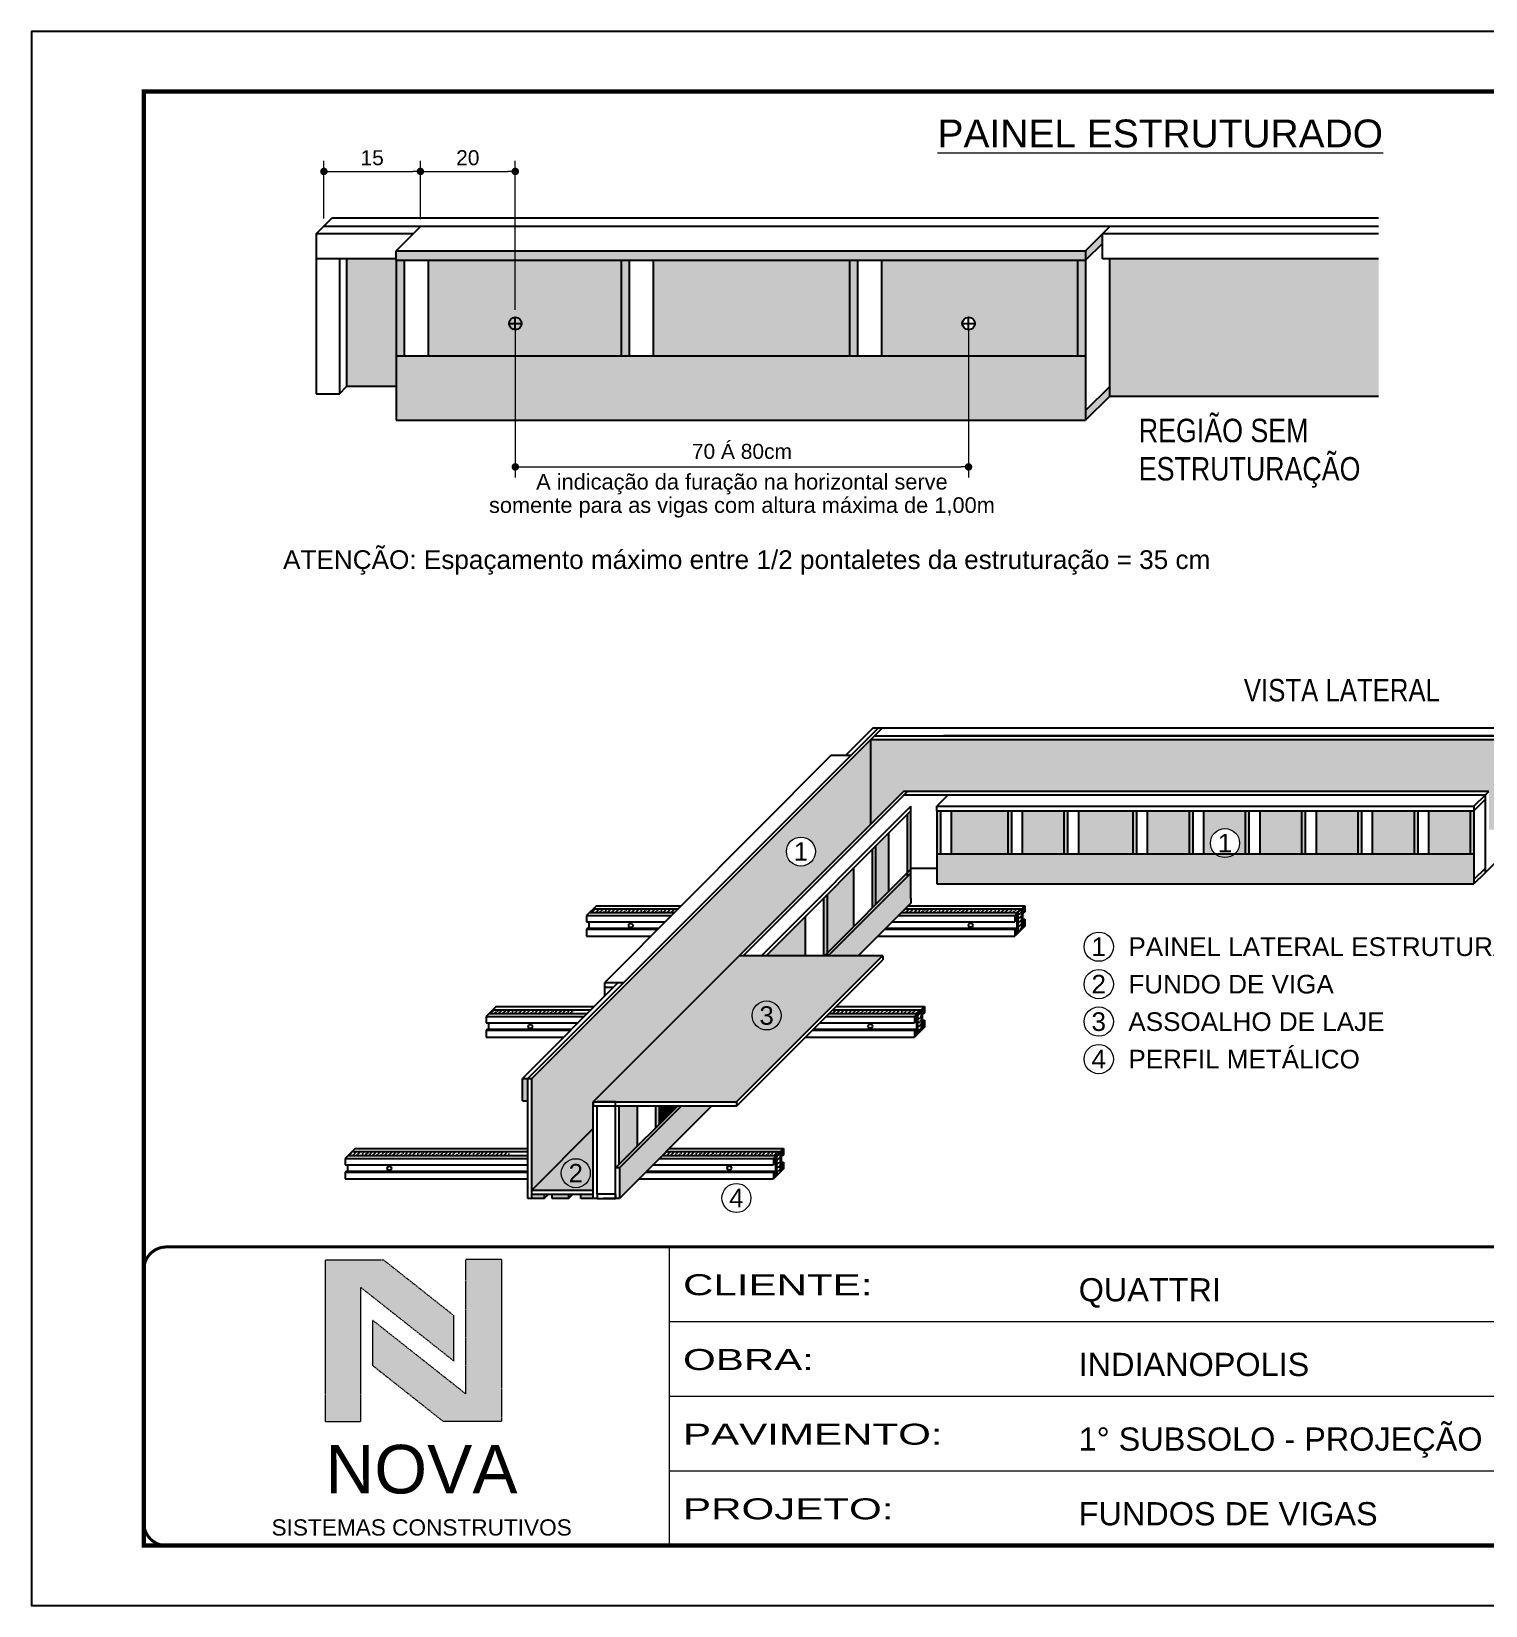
# Model space of a CAD drawing. Header units: millimetres. Extents: x 2012 to 8337, y 304 to 4842.
# Drawn here: x 6767 to 7737, y 2601 to 3651 of the extents above; entities that cross this region are included whole.
import ezdxf
from ezdxf.enums import TextEntityAlignment as Align

# ---------------------------------------------------------------- set-up
doc = ezdxf.new("R2010")
doc.units = ezdxf.units.MM
doc.linetypes.add('CONTINUO', pattern=[0])
doc.linetypes.add('DASHED', pattern=[0.75, 0.5, -0.25])
for name, color, linetype, lineweight in [('CARIMBO', 255, 'Continuous', 9), ('CARIMBO-LEGENDA', 75, 'Continuous', 15), ('Demarcação 1', 251, 'Continuous', 9), ('Folhas', 255, 'Continuous', 9), ('SARRAFO DE PRESSAO', 251, 'DASHED', 9)]:
    doc.layers.add(name, color=color, linetype=linetype, lineweight=lineweight)
doc.layers.add('COTA', color=241, linetype='Continuous')
doc.layers.add('Demarcação 2', color=7, linetype='Continuous', lineweight=9, true_color=0xe0e0e0)
doc.layers.add('Laje_Perimetro', color=7, linetype='Continuous', plot=False)
doc.styles.add('arial', font='arial.ttf')
doc.styles.add('CESAR1', font='arial.ttf', dxfattribs={"oblique": 15})
doc.styles.get("Standard").update_dxf_attribs({"font": 'arial.ttf'})
doc.styles.add('Tecnologia', font='')
doc.styles.add('texto', font='ARIALN.TTF')
doc.styles.get('Tecnologia').set_extended_font_data('Forgotten Futurist')
doc.dimstyles.new('1x', dxfattribs={"dimtxt": 10, "dimasz": 5, "dimexe": 7, "dimexo": 5, "dimgap": 4, "dimtad": 1, "dimdec": 1, "dimdsep": 46, "dimtxsty": 'Standard', "dimblk": 'DOT', "dimcen": 0.09, "dimclrd": 4, "dimclre": 4, "dimclrt": 2, "dimadec": 0, "dimazin": 2, "dimtfac": 1, "dimtdec": 1, "dimtmove": 0, "dimatfit": 3, "dimldrblk": 'DOT', "dimfxl": 1, "dimtolj": 1, "dimtzin": 0, "dimlwd": 9, "dimlwe": 9, "dimarcsym": 0})
pattern_1 = [(45, (4559.287, 51290.6488), (0.99436891, 3.64601934), [4.6875, -0.9375, 0, -0.9375])]

# ---------------------------------------------------------------- blocks, each defined once
blk = doc.blocks.new('A$C64660E27')
at = {"layer": 'COTA', "true_color": 0x1a1a1a}
h = blk.add_hatch(color=250, dxfattribs=at)
h.dxf.hatch_style = 1
h.paths.add_polyline_path([(185.4, -11.6), (142.4, -11.6), (142.4, -131.6), (168.8, -131.6), (168.8, -32.2), (237.7, -86.7), (237.7, -53)])
at = {"layer": 'COTA'}
h = blk.add_hatch(color=20, dxfattribs=at)
h.dxf.hatch_style = 1
h.paths.add_polyline_path([(273, -11.4), (246.6, -11.4), (246.6, -111.1), (177.7, -56.6), (177.7, -90.2), (230, -131.6), (273, -131.6)])
for p, q in [((142.4, -131.6), (142.4, -11.6)), ((142.4, -11.6), (185.4, -11.6)), ((185.4, -11.6), (237.7, -53)), ((273, -11.4), (246.6, -11.4)), ((246.6, -111.1), (246.6, -11.4)), ((273, -11.4), (273, -131.6)), ((168.8, -32.2), (237.7, -86.7)), ((168.8, -131.6), (168.8, -32.2)), ((246.6, -111.1), (177.7, -56.6)), ((177.7, -90.2), (177.7, -56.6)), ((237.7, -86.7), (237.7, -53)), ((230, -131.6), (177.7, -90.2)), ((142.4, -131.6), (168.8, -131.6)), ((273, -131.6), (230, -131.6))]:
    blk.add_line(p, q)
at = {"layer": 'CARIMBO-LEGENDA', "color": 7, "linetype": 'Continuous', "ltscale": 100, "style": 'arial'}
blk.add_text('NOVA', height=36, dxfattribs=at).set_placement((142.4, -184.8))
at = {"layer": 'CARIMBO-LEGENDA', "color": 7, "linetype": 'Continuous', "style": 'arial'}
blk.add_text('SISTEMAS CONSTRUTIVOS', height=12, dxfattribs=at).set_placement((102.5, -216))
blk = doc.blocks.new('9999999999')
at = {"color": 30, "linetype": 'CONTINUO'}
for p, q in [((98564.6, 34230.2), (98564.6, 34429.4)), ((98564.6, 34379.6), (99584, 34379.6)), ((98564.6, 34329.8), (99488, 34329.8)), ((99584, 34329.8), (99488, 34329.8)), ((99488, 34329.8), (99488, 34230.2)), ((98564.6, 34280), (99488, 34280))]:
    blk.add_line(p, q, dxfattribs=at)
at = {"color": 30, "linetype": 'CONTINUO', "const_width": 2}
blk.add_lwpolyline([(99584, 34230.2), (99584, 34414.4, 0.414214), (99569, 34429.4), (98229, 34429.4, 0.414214), (98214, 34414.4), (98214, 34245.2, 0.414214), (98229, 34230.2), (99584, 34230.2)], format="xyb", dxfattribs=at)
at = {"layer": 'Folhas'}
blk.add_lwpolyline([(98139, 34190.2), (99624, 34190.2), (99624, 35240.2), (98139, 35240.2)], close=True, dxfattribs=at)
at = {"layer": 'Folhas', "color": 30, "const_width": 3}
blk.add_lwpolyline([(98214, 34230.2), (99584, 34230.2), (99584, 35200.2), (98214, 35200.2)], close=True, dxfattribs=at)
at = {"xscale": 0.9, "yscale": 0.9, "zscale": 0.9}
blk.add_blockref('A$C64660E27', (98206.9, 34431.3), dxfattribs=at)
at = {"color": 7, "linetype": 'Continuous', "ltscale": 5, "style": 'arial'}
for s, height, p in [('QUATTRI', 15.48, (98837.7, 34393.1)), ('INDIANOPOLIS', 15.483, (98837.7, 34343.3)), ('1° SUBSOLO - PROJEÇÃO', 15.483, (98837.7, 34293.5)), ('FUNDOS DE VIGAS', 15.483, (98837.7, 34243.7))]:
    blk.add_text(s, height=height, dxfattribs=at).set_placement(p)
at = {"layer": 'Folhas', "color": 7, "style": 'Tecnologia', "width": 1.5}
for s, p in [('CLIENTE:', (98573.7, 34397.2)), ('OBRA:', (98573.7, 34347.3)), ('PAVIMENTO:', (98573.7, 34297.5)), ('PROJETO:', (98573.7, 34247.7))]:
    blk.add_text(s, height=14, dxfattribs=at).set_placement(p)
blk = doc.blocks.new('_Dot')
at = {"color": 0, "linetype": 'ByBlock', "lineweight": -2}
blk.add_line((-0.5, 0), (-1, 0), dxfattribs=at)
at = {"color": 0, "linetype": 'ByBlock', "const_width": 0.5}
blk.add_lwpolyline([(-0.25, 0, 1), (0.25, 0, 1)], format="xyb", close=True, dxfattribs=at)
blk = doc.blocks.new('*D324')
at = {"layer": 'COTA', "color": 4, "lineweight": 9, "transparency": 16777216}
for p, q in [((6961.9, 3526.6), (6961.9, 3565)), ((7026.3, 3526.2), (7026.3, 3565)), ((6966.9, 3558), (7021.3, 3558))]:
    blk.add_line(p, q, dxfattribs=at)
at = {"layer": 'Defpoints', "color": 0, "transparency": 16777216}
for p in [(7026.3, 3558), (6961.9, 3521.6), (7026.3, 3521.2)]:
    blk.add_point(p, dxfattribs=at)
at = {"layer": 'COTA', "color": 4, "lineweight": 9, "transparency": 16777216, "xscale": 5, "yscale": 5, "zscale": 5, "rotation": 180}
blk.add_blockref('_Dot', (6961.9, 3558), dxfattribs=at)
at = {"layer": 'COTA', "color": 4, "lineweight": 9, "transparency": 16777216, "xscale": 5, "yscale": 5, "zscale": 5}
blk.add_blockref('_Dot', (7026.3, 3558), dxfattribs=at)
at = {"layer": 'COTA', "color": 2, "transparency": 16777216, "insert": (6994.1, 3567.1), "char_height": 10, "attachment_point": 5}
blk.add_mtext('\\A1;15', dxfattribs=at)
blk = doc.blocks.new('*D325')
at = {"layer": 'COTA', "color": 4, "lineweight": 9, "transparency": 16777216}
for p, q in [((7026.3, 3526.2), (7026.3, 3565)), ((7089.6, 3465.7), (7089.6, 3565)), ((7031.3, 3558), (7084.6, 3558))]:
    blk.add_line(p, q, dxfattribs=at)
at = {"layer": 'Defpoints', "color": 0, "transparency": 16777216}
for p in [(7089.6, 3558), (7026.3, 3521.2), (7089.6, 3460.7)]:
    blk.add_point(p, dxfattribs=at)
at = {"layer": 'COTA', "color": 4, "lineweight": 9, "transparency": 16777216, "xscale": 5, "yscale": 5, "zscale": 5, "rotation": 180}
blk.add_blockref('_Dot', (7026.3, 3558), dxfattribs=at)
at = {"layer": 'COTA', "color": 4, "lineweight": 9, "transparency": 16777216, "xscale": 5, "yscale": 5, "zscale": 5}
blk.add_blockref('_Dot', (7089.6, 3558), dxfattribs=at)
at = {"layer": 'COTA', "color": 2, "transparency": 16777216, "insert": (7057.9, 3567.1), "char_height": 10, "attachment_point": 5}
blk.add_mtext('\\A1;20', dxfattribs=at)
blk = doc.blocks.new('*D326')
at = {"layer": 'COTA', "color": 4, "lineweight": 9, "transparency": 16777216}
for p, q in [((7089.6, 3455.7), (7089.6, 3353.9)), ((7392, 3455.7), (7392, 3353.9)), ((7094.6, 3360.9), (7387, 3360.9))]:
    blk.add_line(p, q, dxfattribs=at)
at = {"layer": 'Defpoints', "color": 0, "transparency": 16777216}
for p in [(7089.6, 3460.7), (7392, 3460.7), (7392, 3360.9)]:
    blk.add_point(p, dxfattribs=at)
at = {"layer": 'COTA', "color": 4, "lineweight": 9, "transparency": 16777216, "xscale": 5, "yscale": 5, "zscale": 5, "rotation": 180}
blk.add_blockref('_Dot', (7089.6, 3360.9), dxfattribs=at)
at = {"layer": 'COTA', "color": 4, "lineweight": 9, "transparency": 16777216, "xscale": 5, "yscale": 5, "zscale": 5}
blk.add_blockref('_Dot', (7392, 3360.9), dxfattribs=at)
at = {"layer": 'COTA', "color": 2, "transparency": 16777216, "insert": (7240.8, 3371.2), "char_height": 10, "attachment_point": 5}
blk.add_mtext('\\A1;70 Á 80cm', dxfattribs=at)

msp = doc.modelspace()

# ---------------------------------------------------------------- hatches: boundary and pattern name
for points in [[(7481.48, 3509.98), (7481.48, 3516.35), (7470.13, 3505.1), (7470.13, 3498.72)], [(7312.53, 3435.01), (7317.85, 3435.01), (7317.85, 3498.72), (7312.53, 3498.72)], [(7097.99, 2952.84), (7094.33, 2952.84), (7094.33, 2937.98), (7097.99, 2937.98)]]:
    msp.add_hatch(color=256).paths.add_polyline_path(points)
at = {"linetype": 'ByBlock', "ltscale": 2}
for points in [[(7009.96, 3435.01), (7015.29, 3435.01), (7015.29, 3498.61), (7009.96, 3498.61)], [(7470.13, 3505.1), (7010.07, 3505.1), (7010.07, 3498.72), (7470.13, 3498.72)], [(7160.14, 3435.01), (7165.47, 3435.01), (7165.47, 3498.61), (7160.14, 3498.61)], [(7351.09, 3087.52), (7353.44, 3089.87), (7353.44, 3131.31), (7351.09, 3128.96)], [(7370.74, 3102.75), (7373.18, 3102.75), (7373.18, 3131.47), (7370.74, 3131.47)], [(7418.02, 3102.75), (7420.46, 3102.75), (7420.46, 3131.47), (7418.02, 3131.47)], [(7455.55, 3102.75), (7457.99, 3102.75), (7457.99, 3131.47), (7455.55, 3131.47)], [(7501.48, 3102.75), (7503.92, 3102.75), (7503.92, 3131.47), (7501.48, 3131.47)], [(7539.02, 3102.75), (7541.46, 3102.75), (7541.46, 3131.47), (7539.02, 3131.47)], [(7576.55, 3102.75), (7578.99, 3102.75), (7578.99, 3131.47), (7576.55, 3131.47)], [(7614.08, 3102.75), (7616.52, 3102.75), (7616.52, 3131.47), (7614.08, 3131.47)], [(7651.62, 3102.75), (7654.06, 3102.75), (7654.06, 3131.47), (7651.62, 3131.47)], [(7689.15, 3102.75), (7691.59, 3102.75), (7691.59, 3131.47), (7689.15, 3131.47)], [(7726.68, 3102.75), (7729.12, 3102.75), (7729.12, 3131.47), (7726.69, 3131.47)], [(7327.75, 3066.66), (7330.11, 3069.01), (7330.11, 3108.3), (7327.75, 3105.95)], [(7351.2, 3087.62), (7351.2, 3090.1), (7297.8, 3036.71), (7297.8, 3034.82), (7298.39, 3034.82)], [(7297.7, 3075.56), (7295.34, 3073.21), (7295.34, 3034.71), (7297.7, 3034.71)], [(7200.53, 2934.69), (7197.96, 2934.69), (7156.51, 2893.23), (7159.07, 2893.23)], [(7183.32, 2920.05), (7185.67, 2922.4), (7185.67, 2934.58), (7183.32, 2934.58)]]:
    msp.add_hatch(color=256, dxfattribs=at).paths.add_polyline_path(points)
h = msp.add_hatch(color=256)
h.paths.add_polyline_path([(7470.13, 3398.47), (7470.13, 3392.09), (7486.35, 3408.18), (7486.35, 3414.56)])
h.paths.add_polyline_path([(7464.8, 3435.01), (7470.13, 3435.01), (7470.13, 3498.72), (7464.8, 3498.72)])
at = {"linetype": 'Continuous', "ltscale": 1.5}
h = msp.add_hatch(dxfattribs=at)
h.set_pattern_fill('ANSI36', color=256, scale=15, style=0)
h.set_pattern_definition(pattern_1)
h.paths.add_polyline_path([(7141.76, 3066.14), (7139.25, 3063.63), (7195.82, 3063.63), (7198.31, 3066.14)])
h = msp.add_hatch(dxfattribs=at)
h.set_pattern_fill('ANSI36', color=256, scale=15, style=0)
h.set_pattern_definition(pattern_1)
h.paths.add_polyline_path([(7427.44, 3066.14), (7349.71, 3066.14), (7347.21, 3063.63), (7424.94, 3063.63)])
h.paths.add_polyline_path([(7427.44, 3066.14), (7424.94, 3063.63), (7424.94, 3050.02), (7427.44, 3052.53)])
h = msp.add_hatch(dxfattribs=at)
h.set_pattern_fill('ANSI36', color=256, scale=15, style=0)
h.set_pattern_definition(pattern_1)
h.paths.add_polyline_path([(7074.78, 2998.77), (7072.27, 2996.26), (7128.84, 2996.26), (7131.33, 2998.77)])
h = msp.add_hatch(dxfattribs=at)
h.set_pattern_fill('ANSI36', color=256, scale=15, style=0)
h.set_pattern_definition(pattern_1)
h.paths.add_polyline_path([(7360.46, 2998.77), (7357.96, 2996.26), (7357.96, 2982.65), (7360.46, 2985.16)])
h.paths.add_polyline_path([(7301.46, 2998.77), (7298.95, 2996.26), (7357.96, 2996.26), (7360.46, 2998.77)])
h = msp.add_hatch(dxfattribs=at)
h.set_pattern_fill('ANSI36', color=256, scale=15, style=0)
h.set_pattern_definition(pattern_1)
h.paths.add_polyline_path([(6980.7, 2904.15), (6978.2, 2901.64), (7085.67, 2901.64), (7085.67, 2904.15)])
h = msp.add_hatch(dxfattribs=at)
h.set_pattern_fill('ANSI36', color=256, scale=15, style=0)
h.set_pattern_definition(pattern_1)
h.paths.add_polyline_path([(7266.39, 2904.15), (7263.89, 2901.64), (7263.89, 2888.03), (7266.39, 2890.53)])
h.paths.add_polyline_path([(7190.29, 2904.15), (7187.78, 2901.64), (7263.89, 2901.64), (7266.39, 2904.15)])
at = {"linetype": 'ByBlock', "ltscale": 2}
h = msp.add_hatch(color=256, dxfattribs=at)
h.paths.add_polyline_path([(7108.77, 2875.85), (7100.55, 2875.85), (7100.55, 2872.93), (7108.77, 2872.93)])
h.paths.add_polyline_path([(7125.07, 2875.85), (7114.29, 2875.85), (7114.29, 2872.93), (7125.07, 2872.93)])
h.paths.add_polyline_path([(7141.62, 2875.85), (7133.4, 2875.85), (7133.4, 2872.93), (7141.62, 2872.93)])
at = {"layer": 'Demarcação 1'}
h = msp.add_hatch(color=256, dxfattribs=at)
h.paths.add_polyline_path([(7120.28, 2889.75, 1), (7139.64, 2889.75, 1)], flags=17)
h.paths.add_polyline_path([(7141.62, 2937.45), (7326.67, 3122.5), (7326.67, 3178.96), (7326.66, 3178.96), (7100.55, 2952.85), (7100.55, 2878.42), (7141.62, 2919.49)])
h.paths.add_polyline_path([(7270.48, 3104.29, -1), (7289.83, 3104.29, -1)], flags=16)
h.paths.add_polyline_path([(7122.08, 2880.5), (7137.84, 2880.5), (7137.84, 2899.05), (7122.08, 2899.05)], flags=24)
h.paths.add_polyline_path([(7272.28, 3095.03), (7288.04, 3095.03), (7288.04, 3113.59), (7272.28, 3113.59)], flags=24)
msp.add_hatch(color=256, dxfattribs=at).paths.add_polyline_path([(7326.67, 3122.5), (7348.6, 3144.43), (7739.17, 3144.43), (7739.17, 3118.81), (7758.38, 3118.81), (7758.38, 3178.96), (7326.67, 3178.96)])
h = msp.add_hatch(color=256, dxfattribs=at)
h.paths.add_polyline_path([(7100.55, 2878.42), (7141.62, 2878.42), (7141.62, 2919.49)])
h.paths.add_polyline_path([(7120.28, 2889.75, -1), (7139.64, 2889.75, -1)], flags=16)
h.paths.add_polyline_path([(7122.08, 2880.5), (7137.84, 2880.5), (7137.84, 2899.05), (7122.08, 2899.05)], flags=24)
at = {"layer": 'Demarcação 2'}
for points in [[(7010.07, 3498.73), (7010.07, 3498.73), (7010.07, 3498.73), (7010.07, 3499.78), (6977.08, 3499.78), (6977.08, 3414.56), (7010.07, 3414.56)], [(7031.62, 3435.01), (7160.25, 3435.01), (7160.25, 3498.72), (7031.62, 3498.72)], [(7181.8, 3435.01), (7312.53, 3435.01), (7312.53, 3498.72), (7181.8, 3498.72)], [(7486.35, 3499.78), (7486.35, 3408.18), (7665.63, 3408.18), (7665.63, 3499.78)], [(7470.13, 3435.01), (7010.07, 3435.01), (7010.07, 3398.47), (7010.07, 3392.09), (7470.13, 3392.09)], [(7380.72, 3102.75), (7418.13, 3102.75), (7418.13, 3131.58), (7380.72, 3131.58)], [(7427.99, 3102.75), (7455.66, 3102.75), (7455.66, 3131.58), (7427.99, 3131.58)], [(7465.53, 3102.75), (7501.59, 3102.75), (7501.59, 3131.58), (7465.53, 3131.58)], [(7511.46, 3102.75), (7539.12, 3102.75), (7539.12, 3131.58), (7511.46, 3131.58)], [(7586.52, 3102.75), (7614.19, 3102.75), (7614.19, 3131.58), (7586.52, 3131.58)], [(7624.06, 3102.75), (7651.72, 3102.75), (7651.72, 3131.58), (7624.06, 3131.58)], [(7661.59, 3102.75), (7689.26, 3102.75), (7689.26, 3131.58), (7661.59, 3131.58)], [(7699.13, 3102.75), (7726.79, 3102.75), (7726.79, 3131.58), (7699.13, 3131.58)], [(7330.21, 3069.12), (7338.88, 3077.78), (7338.88, 3116.74), (7330.21, 3108.08)], [(7729.23, 3102.75), (7569.56, 3102.75, -0.3830345), (7556.63, 3102.75), (7370.85, 3102.75), (7370.85, 3082.75), (7729.23, 3082.75)], [(7297.8, 3036.71), (7315.54, 3054.44), (7315.54, 3093.4), (7297.8, 3075.67)], [(7353.55, 3072.9), (7353.55, 3089.98), (7298.39, 3034.82), (7318.39, 3034.82), (7353.55, 3069.97)], [(7256.95, 3034.82), (7283.13, 3034.82), (7283.13, 3061)], [(7158.86, 2895.58), (7171.11, 2907.83), (7171.11, 2934.69), (7158.86, 2934.69)], [(7220.83, 2934.69), (7215.34, 2934.69), (7200.53, 2934.69), (7159.07, 2893.23), (7159.07, 2872.93)], [(7185.78, 2922.5), (7197.96, 2934.69), (7185.78, 2934.69)]]:
    msp.add_hatch(color=256, dxfattribs=at).paths.add_polyline_path(points)
h = msp.add_hatch(color=256, dxfattribs=at)
h.paths.add_polyline_path([(7387.85, 3456.54, -1), (7396.22, 3456.54, -1)], flags=16)
h.paths.add_polyline_path([(7334.08, 3435.01), (7464.8, 3435.01), (7464.8, 3498.72), (7334.08, 3498.72)])
h = msp.add_hatch(color=256, dxfattribs=at)
h.paths.add_polyline_path([(7572.77, 3109.95, -1), (7553.42, 3109.95, -1)], flags=16)
h.paths.add_polyline_path([(7555.22, 3100.7), (7570.98, 3100.7), (7570.98, 3119.26), (7555.22, 3119.26)], flags=24)
h.paths.add_polyline_path([(7548.99, 3102.75), (7576.66, 3102.75), (7576.66, 3131.58), (7548.99, 3131.58)])
h = msp.add_hatch(color=256, dxfattribs=at)
h.paths.add_polyline_path([(7141.62, 2937.45), (7144.19, 2937.45), (7156.51, 2937.45), (7237.26, 2937.45), (7334.62, 3034.82), (7238.99, 3034.82)])
h.paths.add_polyline_path([(7249.36, 2985.44), (7265.23, 2985.44), (7265.23, 3004.32), (7249.36, 3004.32)], flags=24)

# ---------------------------------------------------------------- linework, layer by layer
at = {"linetype": 'ByBlock', "ltscale": 2}
for p, q in [((6956.64, 3516.36), (6967.08, 3526.8)), ((7026.29, 3521.19), (7010.07, 3505.1)), ((7486.35, 3521.19), (7470.13, 3505.1)), ((6956.64, 3516.36), (6956.64, 3499.78)), ((7481.48, 3509.98), (7470.13, 3498.72)), ((7481.48, 3499.78), (7481.48, 3516.36)), ((6956.64, 3499.78), (6956.64, 3409.73)), ((6972.24, 3499.78), (6972.24, 3409.73)), ((6977.08, 3499.78), (6977.08, 3414.56)), ((7010.07, 3505.1), (7470.13, 3505.1)), ((7010.07, 3498.73), (7010.07, 3505.1)), ((7010.07, 3498.73), (7010.07, 3392.09)), ((7010.07, 3498.73), (7010.07, 3398.47)), ((7010.07, 3498.72), (7470.13, 3498.72)), ((7015.4, 3498.73), (7015.4, 3435.01)), ((7031.62, 3435.01), (7031.62, 3498.73)), ((7160.25, 3498.72), (7160.25, 3435.01)), ((7165.58, 3498.72), (7165.58, 3435.01)), ((7181.8, 3435.01), (7181.8, 3498.72)), ((7312.53, 3498.72), (7312.53, 3435.01)), ((7317.85, 3498.72), (7317.85, 3435.01)), ((7334.08, 3435.01), (7334.08, 3498.72)), ((7464.8, 3498.72), (7464.8, 3435.01)), ((7470.13, 3505.1), (7470.13, 3392.09)), ((7486.35, 3408.18), (7486.35, 3499.78)), ((6972.24, 3409.73), (6977.08, 3414.56)), ((7010.07, 3414.56), (6977.08, 3414.56)), ((7010.07, 3414.56), (6977.08, 3414.56)), ((7486.35, 3414.56), (7470.13, 3398.47)), ((7486.35, 3408.18), (7470.13, 3392.09)), ((7241.55, 3034.82), (7351.17, 3144.43)), ((7378.28, 3141.86), (7370.85, 3134.5)), ((7736.66, 3141.86), (7729.23, 3134.5)), ((7736.66, 3141.86), (7739.17, 3144.43)), ((7736.66, 3141.86), (7736.66, 3090.12)), ((7351.2, 3087.62), (7351.2, 3129.06)), ((7353.55, 3072.9), (7353.55, 3131.42)), ((7370.85, 3134.5), (7729.23, 3134.5)), ((7370.85, 3131.58), (7370.85, 3134.5)), ((7370.85, 3131.58), (7729.23, 3131.58)), ((7370.85, 3131.58), (7370.85, 3082.75)), ((7370.85, 3131.58), (7370.85, 3102.75)), ((7373.29, 3131.58), (7373.29, 3102.75)), ((7380.72, 3102.75), (7380.72, 3131.58)), ((7418.13, 3131.58), (7418.13, 3102.75)), ((7420.56, 3131.58), (7420.56, 3102.75)), ((7427.99, 3102.75), (7427.99, 3131.58)), ((7455.66, 3131.58), (7455.66, 3102.75)), ((7458.1, 3131.58), (7458.1, 3102.75)), ((7465.53, 3102.75), (7465.53, 3131.58)), ((7501.59, 3131.58), (7501.59, 3102.75)), ((7504.03, 3131.58), (7504.03, 3102.75)), ((7511.46, 3102.75), (7511.46, 3131.58)), ((7539.12, 3131.58), (7539.12, 3102.75)), ((7541.56, 3131.58), (7541.56, 3102.75)), ((7548.99, 3102.75), (7548.99, 3131.58)), ((7576.66, 3131.58), (7576.66, 3102.75)), ((7579.1, 3131.58), (7579.1, 3102.75)), ((7586.52, 3102.75), (7586.52, 3131.58)), ((7614.19, 3131.58), (7614.19, 3102.75)), ((7616.63, 3131.58), (7616.63, 3102.75)), ((7624.06, 3102.75), (7624.06, 3131.58)), ((7651.72, 3131.58), (7651.72, 3102.75)), ((7654.16, 3131.58), (7654.16, 3102.75)), ((7661.59, 3102.75), (7661.59, 3131.58)), ((7689.26, 3131.58), (7689.26, 3102.75)), ((7691.7, 3131.58), (7691.7, 3102.75)), ((7699.13, 3102.75), (7699.13, 3131.58)), ((7726.79, 3131.58), (7726.79, 3102.75)), ((7736.66, 3138.94), (7729.23, 3131.58)), ((7729.23, 3134.5), (7729.23, 3131.58)), ((7729.23, 3131.58), (7729.23, 3082.75)), ((7330.21, 3069.12), (7330.21, 3108.41)), ((7338.88, 3077.78), (7338.88, 3116.74)), ((7327.86, 3066.76), (7327.86, 3106.06)), ((7353.55, 3092.45), (7295.91, 3034.82)), ((7315.54, 3054.44), (7315.54, 3093.74)), ((7370.85, 3093.04), (7353.55, 3093.04)), ((7736.66, 3093.04), (7729.23, 3085.67)), ((7736.66, 3090.12), (7729.23, 3082.75)), ((7743.21, 3096.62), (7732.83, 3086.33)), ((7739.17, 3092.61), (7736.66, 3090.12)), ((7141.76, 3066.14), (7198.31, 3066.14)), ((7143.82, 3068.21), (7200.36, 3068.21)), ((7295.45, 3034.82), (7295.45, 3073.32)), ((7297.8, 3034.82), (7297.8, 3075.67)), ((7349.71, 3066.14), (7427.44, 3066.14)), ((7351.78, 3068.21), (7429.51, 3068.21)), ((7353.55, 3072.9), (7353.55, 3069.97)), ((7427.44, 3066.14), (7427.44, 3052.53)), ((7428.89, 3066.67), (7428.89, 3063.39)), ((7137.18, 3061.56), (7137.18, 3057.37)), ((7137.18, 3061.56), (7180.43, 3061.56)), ((7137.18, 3061.56), (7193.76, 3061.56)), ((7137.18, 3057.37), (7189.59, 3057.37)), ((7138.63, 3057.37), (7138.63, 3053.14)), ((7139.25, 3063.63), (7195.82, 3063.63)), ((7340.95, 3057.37), (7422.87, 3057.37)), ((7345.14, 3061.56), (7422.87, 3061.56)), ((7347.21, 3063.63), (7424.94, 3063.63)), ((7422.87, 3061.56), (7422.87, 3057.37)), ((7423.51, 3061.29), (7423.51, 3058.01)), ((7424.31, 3062.09), (7424.31, 3050.17)), ((7424.94, 3063.63), (7424.94, 3050.02)), ((7428.07, 3065.85), (7428.07, 3053.92)), ((7428.07, 3063.39), (7428.89, 3063.39)), ((7428.07, 3059.14), (7429.51, 3059.14)), ((7428.07, 3058.52), (7428.89, 3058.52)), ((7428.89, 3058.52), (7428.89, 3054.74)), ((7137.18, 3052.5), (7184.75, 3052.5)), ((7137.18, 3047.95), (7166.89, 3047.95)), ((7137.18, 3047.95), (7180.23, 3047.95)), ((7137.82, 3053.14), (7185.38, 3053.14)), ((7331.53, 3047.95), (7422.87, 3047.95)), ((7336.08, 3052.5), (7422.87, 3052.5)), ((7336.71, 3053.14), (7423.51, 3053.14)), ((7423.51, 3050.17), (7424.31, 3050.17)), ((7428.07, 3054.74), (7428.89, 3054.74)), ((7334.74, 3034.82), (7334.74, 3032.05)), ((7149.32, 3007.85), (7149.32, 3016.87)), ((7149.32, 3013.95), (7155.42, 3013.95)), ((7070.2, 2994.19), (7113.45, 2994.19)), ((7070.2, 2994.19), (7135.67, 2994.19)), ((7070.2, 2994.19), (7070.2, 2990)), ((7072.27, 2996.26), (7137.74, 2996.26)), ((7074.78, 2998.77), (7140.24, 2998.77)), ((7076.84, 3000.84), (7142.31, 3000.84)), ((7296.87, 2994.19), (7355.89, 2994.19)), ((7298.94, 2996.26), (7357.96, 2996.26)), ((7301.44, 2998.77), (7360.46, 2998.77)), ((7303.51, 3000.84), (7362.53, 3000.84)), ((7355.89, 2994.19), (7355.89, 2990)), ((7356.53, 2993.92), (7356.53, 2990.64)), ((7357.33, 2994.72), (7357.33, 2982.8)), ((7357.96, 2996.26), (7357.96, 2982.65)), ((7360.46, 2998.77), (7360.46, 2985.16)), ((7361.09, 2998.48), (7361.09, 2986.55)), ((7361.09, 2996.02), (7361.91, 2996.02)), ((7361.91, 2999.3), (7361.91, 2996.02)), ((7070.2, 2990), (7131.48, 2990)), ((7070.2, 2985.13), (7126.61, 2985.13)), ((7070.84, 2985.77), (7127.24, 2985.77)), ((7071.65, 2990), (7071.65, 2985.77)), ((7287.81, 2985.13), (7355.89, 2985.13)), ((7288.44, 2985.77), (7356.53, 2985.77)), ((7292.68, 2990), (7355.89, 2990)), ((7356.53, 2982.8), (7357.33, 2982.8)), ((7361.09, 2991.77), (7362.53, 2991.77)), ((7361.09, 2991.15), (7361.91, 2991.15)), ((7361.09, 2987.37), (7361.91, 2987.37)), ((7361.91, 2991.15), (7361.91, 2987.37)), ((7070.2, 2980.58), (7099.91, 2980.58)), ((7070.2, 2980.58), (7122.06, 2980.58)), ((7283.26, 2980.58), (7355.89, 2980.58)), ((7094.33, 2937.98), (7094.33, 2952.84)), ((7097.99, 2952.85), (7100.55, 2952.85)), ((7094.33, 2937.98), (7097.99, 2937.98)), ((7141.62, 2937.45), (7144.19, 2937.45)), ((7147.4, 2934.69), (7215.34, 2934.69)), ((7156.51, 2875.85), (7156.51, 2934.69)), ((7158.86, 2895.58), (7158.86, 2934.55)), ((7171.11, 2907.83), (7171.11, 2934.69)), ((7183.43, 2920.15), (7183.43, 2934.69)), ((7185.78, 2922.5), (7185.78, 2934.69)), ((7237.26, 2937.45), (7237.26, 2934.69)), ((6976.13, 2899.57), (7072.33, 2899.57)), ((6976.13, 2899.57), (7097.99, 2899.57)), ((6976.13, 2899.57), (6976.13, 2895.38)), ((6978.2, 2901.64), (7097.99, 2901.64)), ((6980.7, 2904.15), (7097.99, 2904.15)), ((6982.77, 2906.21), (7097.99, 2906.21)), ((7185.71, 2899.57), (7261.82, 2899.57)), ((7187.78, 2901.64), (7263.89, 2901.64)), ((7190.29, 2904.15), (7266.39, 2904.15)), ((7192.36, 2906.21), (7268.46, 2906.21)), ((7261.82, 2899.57), (7261.82, 2895.38)), ((7262.45, 2899.29), (7262.45, 2896.02)), ((7263.26, 2900.1), (7263.26, 2888.18)), ((7263.89, 2901.64), (7263.89, 2888.03)), ((7266.39, 2904.15), (7266.39, 2890.53)), ((7267.02, 2903.86), (7267.02, 2891.93)), ((7267.02, 2901.4), (7267.83, 2901.4)), ((7267.83, 2904.67), (7267.83, 2901.4)), ((6976.13, 2895.38), (7097.99, 2895.38)), ((6976.13, 2890.51), (7097.99, 2890.51)), ((6976.77, 2891.15), (7097.99, 2891.15)), ((6977.57, 2895.38), (6977.57, 2891.15)), ((7176.65, 2890.51), (7261.82, 2890.51)), ((7177.29, 2891.15), (7262.45, 2891.15)), ((7181.52, 2895.38), (7261.82, 2895.38)), ((7262.45, 2888.18), (7263.26, 2888.18)), ((7267.02, 2897.15), (7268.46, 2897.15)), ((7267.02, 2896.53), (7267.83, 2896.53)), ((7267.02, 2892.75), (7267.83, 2892.75)), ((7267.83, 2896.53), (7267.83, 2892.75)), ((6976.13, 2885.96), (7072.33, 2885.96)), ((6976.13, 2885.96), (7097.99, 2885.96)), ((7172.1, 2885.96), (7261.82, 2885.96)), ((7156.51, 2875.85), (7156.51, 2872.93))]:
    msp.add_line(p, q, dxfattribs=at)
for p, q in [((7665.63, 3521.19), (6961.48, 3521.19)), ((7665.63, 3526.8), (6967.08, 3526.8)), ((7021.42, 3516.36), (6956.64, 3516.36)), ((7665.63, 3516.36), (7481.48, 3516.36)), ((7010.07, 3499.78), (6956.64, 3499.78)), ((7665.63, 3499.78), (7481.48, 3499.78)), ((7009.95, 3435.01), (7470.13, 3435.01)), ((6956.64, 3409.73), (6972.24, 3409.73)), ((7010.07, 3392.09), (7470.13, 3392.09)), ((7331.71, 3186.58), (7097.99, 2952.85)), ((7334.28, 3186.58), (7100.55, 2952.85)), ((7328.05, 3186.58), (7309.96, 3168.49)), ((7765.99, 3186.58), (7328.05, 3186.58)), ((7329.23, 3181.53), (7760.95, 3181.53)), ((7760.95, 3181.53), (7375.33, 3181.53)), ((7326.66, 3178.96), (7758.38, 3178.96)), ((7326.67, 3178.96), (7326.67, 3122.5)), ((7300.06, 3168.49), (7149.32, 3016.87)), ((7313.62, 3168.49), (7300.06, 3168.49)), ((7348.6, 3144.43), (7141.62, 2937.45)), ((7739.17, 3144.43), (7348.6, 3144.43)), ((7736.66, 3141.86), (7348.6, 3141.86)), ((7253.87, 3034.82), (7353.55, 3134.5)), ((7256.95, 3034.82), (7353.55, 3131.42)), ((7353.55, 3082.75), (7353.55, 3134.5)), ((7370.85, 3102.75), (7729.23, 3102.75)), ((7353.55, 3089.97), (7298.39, 3034.82)), ((7370.85, 3082.75), (7729.23, 3082.75)), ((7143.82, 3068.21), (7137.18, 3061.56)), ((7353.55, 3069.97), (7318.39, 3034.82)), ((7429.51, 3068.21), (7422.87, 3061.56)), ((7428.89, 3066.67), (7428.07, 3065.85)), ((7283.13, 3034.82), (7283.13, 3061)), ((7423.51, 3058.01), (7422.87, 3057.37)), ((7424.31, 3062.09), (7423.51, 3061.29)), ((7429.51, 3064.02), (7428.89, 3063.39)), ((7429.51, 3059.14), (7428.89, 3058.52)), ((7429.51, 3054.59), (7422.87, 3047.95)), ((7424.31, 3050.17), (7423.51, 3049.36)), ((7428.89, 3054.74), (7428.07, 3053.92)), ((7237.26, 2937.45), (7334.62, 3034.82)), ((7334.74, 3034.82), (7238.99, 3034.82)), ((7237.38, 2934.69), (7334.74, 3032.05)), ((7158.34, 3016.87), (7094.33, 2952.85)), ((7149.32, 3016.87), (7162, 3016.87)), ((7076.84, 3000.84), (7070.2, 2994.19)), ((7362.53, 3000.84), (7355.89, 2994.19)), ((7357.33, 2994.72), (7356.53, 2993.92)), ((7361.91, 2999.3), (7361.09, 2998.48)), ((7362.53, 2996.65), (7361.91, 2996.02)), ((7356.53, 2990.64), (7355.89, 2990)), ((7362.53, 2987.22), (7355.89, 2980.58)), ((7357.33, 2982.8), (7356.53, 2981.99)), ((7361.91, 2987.37), (7361.09, 2986.55)), ((7362.53, 2991.77), (7361.91, 2991.15)), ((7094.33, 2952.84), (7097.99, 2952.84)), ((7097.99, 2875.85), (7097.99, 2952.85)), ((7100.55, 2872.93), (7100.55, 2952.85)), ((7141.62, 2872.93), (7141.62, 2937.45)), ((7141.62, 2937.45), (7237.26, 2937.45)), ((7141.62, 2937.45), (7141.62, 2934.69)), ((7141.62, 2934.69), (7148.53, 2934.69)), ((7156.51, 2937.45), (7144.19, 2937.45)), ((7144.19, 2875.85), (7144.19, 2934.69)), ((7144.19, 2934.69), (7144.19, 2934.37)), ((7156.51, 2872.93), (7156.51, 2937.45)), ((7197.96, 2934.69), (7156.51, 2893.23)), ((7220.83, 2934.69), (7159.07, 2872.93)), ((7200.53, 2934.69), (7159.07, 2893.23)), ((7215.34, 2934.69), (7237.38, 2934.69)), ((7141.62, 2919.49), (7100.55, 2878.42)), ((6982.77, 2906.21), (6976.13, 2899.57)), ((7268.46, 2906.21), (7261.82, 2899.57)), ((7263.26, 2900.1), (7262.45, 2899.29)), ((7267.83, 2904.67), (7267.02, 2903.86)), ((7268.46, 2902.02), (7267.83, 2901.4)), ((7159.07, 2893.23), (7156.51, 2893.23)), ((7159.07, 2893.23), (7159.07, 2872.93)), ((7262.45, 2896.02), (7261.82, 2895.38)), ((7268.46, 2892.6), (7261.82, 2885.96)), ((7263.26, 2888.18), (7262.45, 2887.37)), ((7267.83, 2892.75), (7267.02, 2891.93)), ((7268.46, 2897.15), (7267.83, 2896.53)), ((7100.55, 2878.42), (7141.62, 2878.42)), ((7097.99, 2872.93), (7097.99, 2875.85)), ((7108.77, 2872.93), (7097.99, 2872.93)), ((7100.55, 2875.85), (7141.62, 2875.85)), ((7100.55, 2875.85), (7108.77, 2875.85)), ((7108.77, 2875.85), (7108.77, 2872.93)), ((7108.77, 2872.93), (7111.69, 2875.85)), ((7114.29, 2875.85), (7125.07, 2875.85)), ((7114.29, 2872.93), (7114.29, 2875.85)), ((7125.07, 2872.93), (7114.29, 2872.93)), ((7125.07, 2872.93), (7127.99, 2875.85)), ((7125.07, 2875.85), (7125.07, 2872.93)), ((7133.4, 2875.85), (7141.62, 2875.85)), ((7133.4, 2872.93), (7133.4, 2875.85)), ((7144.19, 2872.93), (7133.4, 2872.93)), ((7144.19, 2875.85), (7144.19, 2872.93)), ((7156.51, 2875.85), (7144.19, 2875.85)), ((7144.19, 2872.93), (7156.51, 2872.93)), ((7159.07, 2872.93), (7148.29, 2872.93))]:
    msp.add_line(p, q)
at = {"linetype": 'Continuous', "ltscale": 1.5}
for p, q in [((7085.39, 3456.54), (7093.76, 3456.54)), ((7089.58, 3452.36), (7089.58, 3460.73)), ((7387.85, 3456.54), (7396.22, 3456.54)), ((7392.03, 3452.36), (7392.03, 3460.73)), ((7486.35, 3408.18), (7665.63, 3408.18))]:
    msp.add_line(p, q, dxfattribs=at)
at = {"ltscale": 2}
for p, q in [((7429.51, 3068.21), (7429.51, 3064.02)), ((7429.51, 3059.14), (7429.51, 3054.59)), ((7137.82, 3053.14), (7137.18, 3052.5)), ((7137.18, 3052.5), (7137.18, 3047.95)), ((7423.51, 3053.14), (7422.87, 3052.5)), ((7422.87, 3052.5), (7422.87, 3047.95)), ((7423.51, 3053.14), (7423.51, 3049.36)), ((7362.53, 3000.84), (7362.53, 2996.65)), ((7070.84, 2985.77), (7070.2, 2985.13)), ((7070.2, 2985.13), (7070.2, 2980.58)), ((7356.53, 2985.77), (7355.89, 2985.13)), ((7355.89, 2985.13), (7355.89, 2980.58)), ((7356.53, 2985.77), (7356.53, 2981.99)), ((7362.53, 2991.77), (7362.53, 2987.22)), ((7268.46, 2906.21), (7268.46, 2902.02)), ((6976.77, 2891.15), (6976.13, 2890.51)), ((6976.13, 2890.51), (6976.13, 2885.96)), ((7262.45, 2891.15), (7261.82, 2890.51)), ((7261.82, 2890.51), (7261.82, 2885.96)), ((7262.45, 2891.15), (7262.45, 2887.37)), ((7268.46, 2897.15), (7268.46, 2892.6))]:
    msp.add_line(p, q, dxfattribs=at)
at = {"linetype": 'Continuous', "ltscale": 1.5}
for centre in [(7089.58, 3456.54), (7392.03, 3456.54)]:
    msp.add_circle(centre, 4.18, dxfattribs=at)
at = {"linetype": 'ByBlock', "ltscale": 2}
for centre in [(7166.64, 3054.98), (7393.42, 3055.17), (7099.66, 2987.61), (7326.44, 2987.8), (7005.58, 2892.99), (7232.36, 2893.18)]:
    msp.add_circle(centre, 1.38, dxfattribs=at)
at = {"layer": 'CARIMBO'}
for centre, radius in [((7563.1, 3109.95), 9.68), ((7280.16, 3104.29), 9.68), ((7478.88, 3040.85), 9.77), ((7478.88, 3015.85), 9.77), ((7257.29, 2994.96), 9.68), ((7478.88, 2990.85), 9.77), ((7478.88, 2965.85), 9.77), ((7129.96, 2889.75), 9.68), ((7237.11, 2873.19), 9.68)]:
    msp.add_circle(centre, radius, dxfattribs=at)
at = {"layer": 'Laje_Perimetro'}
msp.add_lwpolyline([(8251.78, 3651.36), (6766.78, 3651.36), (6766.78, 2601.36), (8251.78, 2601.36)], close=True, dxfattribs=at)

# ---------------------------------------------------------------- block references
at = {"layer": 'SARRAFO DE PRESSAO', "color": 6, "linetype": 'ByBlock'}
msp.add_blockref('9999999999', (-91372.2, -31588.85), dxfattribs=at)

# ---------------------------------------------------------------- texts
at = {"layer": 'CARIMBO', "linetype": 'Continuous', "ltscale": 2, "style": 'arial'}
msp.add_text('%%UPAINEL ESTRUTURADO', height=18.59, dxfattribs=at).set_placement((7519.94, 3574.03), align=Align.CENTER)
at = {"layer": 'CARIMBO', "linetype": 'Continuous', "ltscale": 2, "style": 'texto'}
for s, height, p in [('REGIÃO SEM', 15.6, (7505.61, 3377.4)), ('ESTRUTURAÇÃO', 15.6, (7505.61, 3351.84)), ('VISTA LATERAL', 15, (7575.71, 3204.47))]:
    msp.add_text(s, height=height, dxfattribs=at).set_placement(p)
at = {"layer": 'CARIMBO', "color": 2, "style": 'arial'}
for s, height, p in [('A indicação da furação na horizontal serve', 10.4, (7240.8, 3351.02)), ('somente para as vigas com altura máxima de 1,00m', 10.4, (7240.8, 3335.42)), ('ATENÇÃO: Espaçamento máximo entre 1/2 pontaletes da estruturação = 35 cm  ', 12.48, (7248.83, 3299.05))]:
    msp.add_text(s, height=height, dxfattribs=at).set_placement(p, align=Align.MIDDLE_CENTER)
at = {"layer": 'CARIMBO', "style": 'arial'}
for s, height, p in [('1', 12.32, (7280.16, 3104.29)), ('1', 12.32, (7563.1, 3109.95)), ('1', 12.44, (7478.88, 3040.85)), ('2', 12.44, (7478.88, 3015.85)), ('3', 12.32, (7257.29, 2994.96)), ('3', 12.44, (7478.88, 2990.85)), ('4', 12.44, (7478.88, 2965.85)), ('2', 12.32, (7129.96, 2889.75)), ('4', 12.32, (7237.11, 2873.19))]:
    msp.add_text(s, height=height, dxfattribs=at).set_placement(p, align=Align.MIDDLE_CENTER)
at = {"layer": 'CARIMBO', "style": 'CESAR1'}
for s, p in [('PAINEL LATERAL ESTRUTURADO', (7498.65, 3040.85)), ('FUNDO DE VIGA', (7498.65, 3015.85)), ('ASSOALHO DE LAJE', (7498.65, 2990.85)), ('PERFIL METÁLICO', (7498.65, 2965.85))]:
    msp.add_text(s, height=12.436, dxfattribs=at).set_placement(p, align=Align.MIDDLE_LEFT)

# ---------------------------------------------------------------- dimensions: what is measured, and where the dimension line sits
at = {"layer": 'COTA'}
for base, p1, p2, text, picture, middle in [((7026.29, 3558), (6961.86, 3521.58), (7026.29, 3521.19), '15', '*D324', (6994.08, 3567.1)), ((7089.58, 3558), (7026.29, 3521.19), (7089.58, 3460.73), '20', '*D325', (7057.94, 3567.1)), ((7392.03, 3360.89), (7089.58, 3460.73), (7392.03, 3460.73), '70 Á 80cm', '*D326', (7240.8, 3371.24))]:
    dim = msp.add_linear_dim(base=base, p1=p1, p2=p2, text=text, dimstyle='1x', dxfattribs=at)
    dim.commit()
    dim.dimension.update_dxf_attribs({"geometry": picture, "text_midpoint": middle})

doc.saveas('drawing.dxf')
